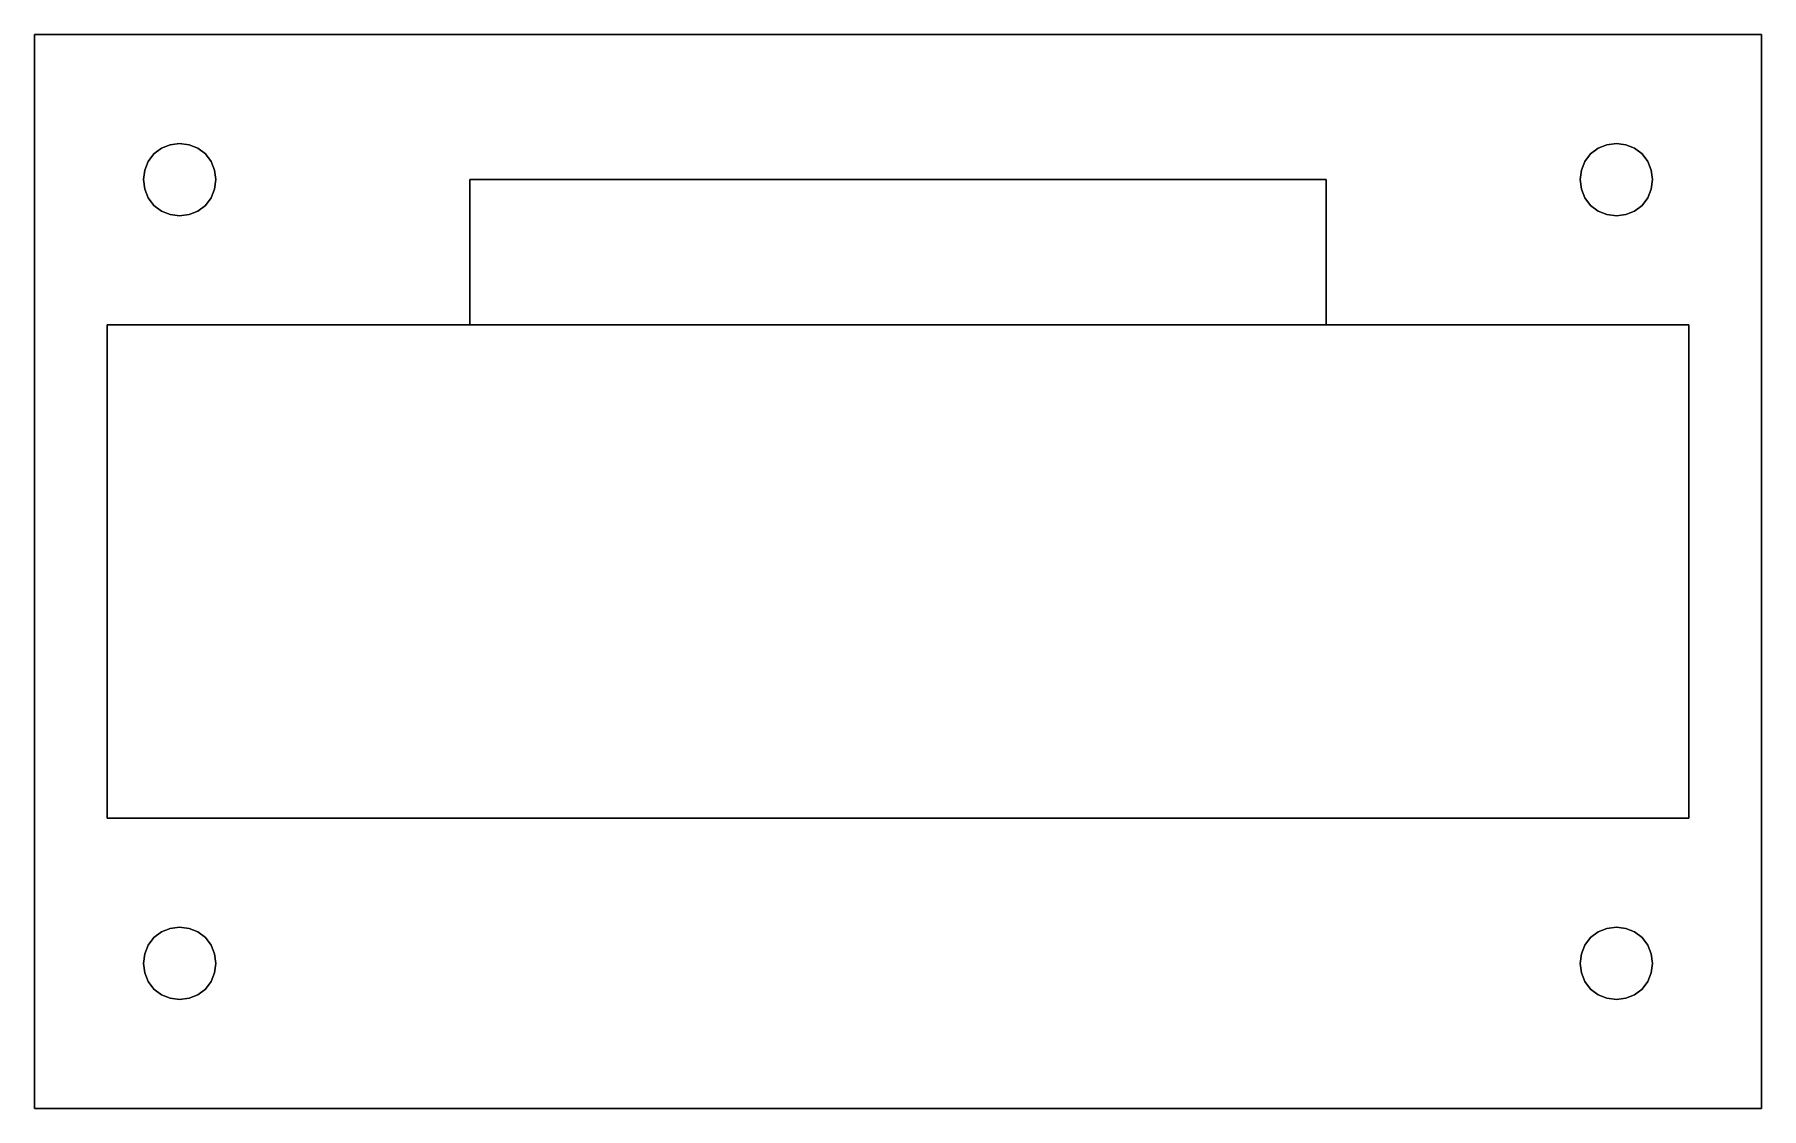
# Model space of a CAD drawing. Header units: metres. Extents: x 0 to 119, y 0 to 74.
import ezdxf

# ---------------------------------------------------------------- set-up
doc = ezdxf.new("R2010")
doc.units = ezdxf.units.M

msp = doc.modelspace()

# ---------------------------------------------------------------- linework, layer by layer
at = {"layer": 'GROUP0'}
for points in [[(0, 0, 25), (0, 74, 25), (0, 74, 0), (0, 0, 0), (0, 0, 25)], [(0, 74, 25), (119, 74, 25), (119, 74, 0), (0, 74, 0), (0, 74, 25)], [(119, 0, 0), (0, 0, 0), (0, 74, 0), (119, 74, 0), (119, 0, 0)], [(119, 74, 25), (0, 74, 25), (0, 0, 25), (119, 0, 25), (119, 74, 25)], [(119, 74, 25), (119, 0, 25), (119, 0, 0), (119, 74, 0), (119, 74, 25)], [(7.59, 64.65, 0), (7.5, 64, 0), (7.59, 63.35, 0), (7.83, 62.75, 0), (8.23, 62.23, 0), (8.75, 61.83, 0), (9.35, 61.59, 0), (10, 61.5, 0), (10.65, 61.59, 0), (11.25, 61.83, 0), (11.77, 62.23, 0), (12.17, 62.75, 0), (12.41, 63.35, 0), (12.5, 64, 0), (12.41, 64.65, 0), (12.17, 65.25, 0), (11.77, 65.77, 0), (11.25, 66.17, 0), (10.65, 66.41, 0), (10, 66.5, 0), (9.35, 66.41, 0), (8.75, 66.17, 0), (8.23, 65.77, 0), (7.83, 65.25, 0), (7.59, 64.65, 0)], [(10, 66.5, 25), (10.65, 66.41, 25), (11.25, 66.17, 25), (11.77, 65.77, 25), (12.17, 65.25, 25), (12.41, 64.65, 25), (12.5, 64, 25), (12.41, 63.35, 25), (12.17, 62.75, 25), (11.77, 62.23, 25), (11.25, 61.83, 25), (10.65, 61.59, 25), (10, 61.5, 25), (9.35, 61.59, 25), (8.75, 61.83, 25), (8.23, 62.23, 25), (7.83, 62.75, 25), (7.59, 63.35, 25), (7.5, 64, 25), (7.59, 64.65, 25), (7.83, 65.25, 25), (8.23, 65.77, 25), (8.75, 66.17, 25), (9.35, 66.41, 25), (10, 66.5, 25)], [(7.83, 65.25, 0), (8.23, 65.77, 0), (8.23, 65.77, 25), (7.83, 65.25, 25), (7.83, 65.25, 0)], [(8.23, 65.77, 0), (8.75, 66.17, 0), (8.75, 66.17, 25), (8.23, 65.77, 25), (8.23, 65.77, 0)], [(8.75, 66.17, 0), (9.35, 66.41, 0), (9.35, 66.41, 25), (8.75, 66.17, 25), (8.75, 66.17, 0)], [(9.35, 66.41, 0), (10, 66.5, 0), (10, 66.5, 25), (9.35, 66.41, 25), (9.35, 66.41, 0)], [(10, 66.5, 0), (10.65, 66.41, 0), (10.65, 66.41, 25), (10, 66.5, 25), (10, 66.5, 0)], [(10.65, 66.41, 0), (11.25, 66.17, 0), (11.25, 66.17, 25), (10.65, 66.41, 25), (10.65, 66.41, 0)], [(11.25, 66.17, 0), (11.77, 65.77, 0), (11.77, 65.77, 25), (11.25, 66.17, 25), (11.25, 66.17, 0)], [(11.77, 65.77, 0), (12.17, 65.25, 0), (12.17, 65.25, 25), (11.77, 65.77, 25), (11.77, 65.77, 0)], [(106.59, 64.65, 0), (106.5, 64, 0), (106.59, 63.35, 0), (106.83, 62.75, 0), (107.23, 62.23, 0), (107.75, 61.83, 0), (108.35, 61.59, 0), (109, 61.5, 0), (109.65, 61.59, 0), (110.25, 61.83, 0), (110.77, 62.23, 0), (111.17, 62.75, 0), (111.41, 63.35, 0), (111.5, 64, 0), (111.41, 64.65, 0), (111.17, 65.25, 0), (110.77, 65.77, 0), (110.25, 66.17, 0), (109.65, 66.41, 0), (109, 66.5, 0), (108.35, 66.41, 0), (107.75, 66.17, 0), (107.23, 65.77, 0), (106.83, 65.25, 0), (106.59, 64.65, 0)], [(109.65, 61.59, 25), (109, 61.5, 25), (108.35, 61.59, 25), (107.75, 61.83, 25), (107.23, 62.23, 25), (106.83, 62.75, 25), (106.59, 63.35, 25), (106.5, 64, 25), (106.59, 64.65, 25), (106.83, 65.25, 25), (107.23, 65.77, 25), (107.75, 66.17, 25), (108.35, 66.41, 25), (109, 66.5, 25), (109.65, 66.41, 25), (110.25, 66.17, 25), (110.77, 65.77, 25), (111.17, 65.25, 25), (111.41, 64.65, 25), (111.5, 64, 25), (111.41, 63.35, 25), (111.17, 62.75, 25), (110.77, 62.23, 25), (110.25, 61.83, 25), (109.65, 61.59, 25)], [(106.83, 65.25, 0), (107.23, 65.77, 0), (107.23, 65.77, 25), (106.83, 65.25, 25), (106.83, 65.25, 0)], [(107.23, 65.77, 0), (107.75, 66.17, 0), (107.75, 66.17, 25), (107.23, 65.77, 25), (107.23, 65.77, 0)], [(107.75, 66.17, 0), (108.35, 66.41, 0), (108.35, 66.41, 25), (107.75, 66.17, 25), (107.75, 66.17, 0)], [(108.35, 66.41, 0), (109, 66.5, 0), (109, 66.5, 25), (108.35, 66.41, 25), (108.35, 66.41, 0)], [(109, 66.5, 0), (109.65, 66.41, 0), (109.65, 66.41, 25), (109, 66.5, 25), (109, 66.5, 0)], [(109.65, 66.41, 0), (110.25, 66.17, 0), (110.25, 66.17, 25), (109.65, 66.41, 25), (109.65, 66.41, 0)], [(110.25, 66.17, 0), (110.77, 65.77, 0), (110.77, 65.77, 25), (110.25, 66.17, 25), (110.25, 66.17, 0)], [(110.77, 65.77, 0), (111.17, 65.25, 0), (111.17, 65.25, 25), (110.77, 65.77, 25), (110.77, 65.77, 0)], [(7.5, 64, 0), (7.59, 64.65, 0), (7.59, 64.65, 25), (7.5, 64, 25), (7.5, 64, 0)], [(7.59, 64.65, 0), (7.83, 65.25, 0), (7.83, 65.25, 25), (7.59, 64.65, 25), (7.59, 64.65, 0)], [(12.17, 65.25, 0), (12.41, 64.65, 0), (12.41, 64.65, 25), (12.17, 65.25, 25), (12.17, 65.25, 0)], [(12.41, 64.65, 0), (12.5, 64, 0), (12.5, 64, 25), (12.41, 64.65, 25), (12.41, 64.65, 0)], [(106.5, 64, 0), (106.59, 64.65, 0), (106.59, 64.65, 25), (106.5, 64, 25), (106.5, 64, 0)], [(106.59, 64.65, 0), (106.83, 65.25, 0), (106.83, 65.25, 25), (106.59, 64.65, 25), (106.59, 64.65, 0)], [(111.17, 65.25, 0), (111.41, 64.65, 0), (111.41, 64.65, 25), (111.17, 65.25, 25), (111.17, 65.25, 0)], [(111.41, 64.65, 0), (111.5, 64, 0), (111.5, 64, 25), (111.41, 64.65, 25), (111.41, 64.65, 0)], [(5, 54, 25), (30, 54, 25), (30, 64, 25), (89, 64, 25), (89, 54, 25), (114, 54, 25), (114, 20, 25), (5, 20, 25), (5, 54, 25)], [(7.59, 63.35, 0), (7.5, 64, 0), (7.5, 64, 25), (7.59, 63.35, 25), (7.59, 63.35, 0)], [(7.83, 62.75, 0), (7.59, 63.35, 0), (7.59, 63.35, 25), (7.83, 62.75, 25), (7.83, 62.75, 0)], [(12.41, 63.35, 0), (12.17, 62.75, 0), (12.17, 62.75, 25), (12.41, 63.35, 25), (12.41, 63.35, 0)], [(12.5, 64, 0), (12.41, 63.35, 0), (12.41, 63.35, 25), (12.5, 64, 25), (12.5, 64, 0)], [(30, 54, 20), (89, 54, 20), (89, 64, 20), (30, 64, 20), (30, 54, 20)], [(89, 64, 25), (30, 64, 25), (30, 64, 20), (89, 64, 20), (89, 64, 25)], [(30, 64, 25), (30, 54, 25), (30, 54, 20), (30, 64, 20), (30, 64, 25)], [(89, 54, 25), (89, 64, 25), (89, 64, 20), (89, 54, 20), (89, 54, 25)], [(106.59, 63.35, 0), (106.5, 64, 0), (106.5, 64, 25), (106.59, 63.35, 25), (106.59, 63.35, 0)], [(106.83, 62.75, 0), (106.59, 63.35, 0), (106.59, 63.35, 25), (106.83, 62.75, 25), (106.83, 62.75, 0)], [(111.41, 63.35, 0), (111.17, 62.75, 0), (111.17, 62.75, 25), (111.41, 63.35, 25), (111.41, 63.35, 0)], [(111.5, 64, 0), (111.41, 63.35, 0), (111.41, 63.35, 25), (111.5, 64, 25), (111.5, 64, 0)], [(8.23, 62.23, 0), (7.83, 62.75, 0), (7.83, 62.75, 25), (8.23, 62.23, 25), (8.23, 62.23, 0)], [(8.75, 61.83, 0), (8.23, 62.23, 0), (8.23, 62.23, 25), (8.75, 61.83, 25), (8.75, 61.83, 0)], [(11.77, 62.23, 0), (11.25, 61.83, 0), (11.25, 61.83, 25), (11.77, 62.23, 25), (11.77, 62.23, 0)], [(12.17, 62.75, 0), (11.77, 62.23, 0), (11.77, 62.23, 25), (12.17, 62.75, 25), (12.17, 62.75, 0)], [(107.23, 62.23, 0), (106.83, 62.75, 0), (106.83, 62.75, 25), (107.23, 62.23, 25), (107.23, 62.23, 0)], [(107.75, 61.83, 0), (107.23, 62.23, 0), (107.23, 62.23, 25), (107.75, 61.83, 25), (107.75, 61.83, 0)], [(110.77, 62.23, 0), (110.25, 61.83, 0), (110.25, 61.83, 25), (110.77, 62.23, 25), (110.77, 62.23, 0)], [(111.17, 62.75, 0), (110.77, 62.23, 0), (110.77, 62.23, 25), (111.17, 62.75, 25), (111.17, 62.75, 0)], [(9.35, 61.59, 0), (8.75, 61.83, 0), (8.75, 61.83, 25), (9.35, 61.59, 25), (9.35, 61.59, 0)], [(10, 61.5, 0), (9.35, 61.59, 0), (9.35, 61.59, 25), (10, 61.5, 25), (10, 61.5, 0)], [(10.65, 61.59, 0), (10, 61.5, 0), (10, 61.5, 25), (10.65, 61.59, 25), (10.65, 61.59, 0)], [(11.25, 61.83, 0), (10.65, 61.59, 0), (10.65, 61.59, 25), (11.25, 61.83, 25), (11.25, 61.83, 0)], [(108.35, 61.59, 0), (107.75, 61.83, 0), (107.75, 61.83, 25), (108.35, 61.59, 25), (108.35, 61.59, 0)], [(109, 61.5, 0), (108.35, 61.59, 0), (108.35, 61.59, 25), (109, 61.5, 25), (109, 61.5, 0)], [(109.65, 61.59, 0), (109, 61.5, 0), (109, 61.5, 25), (109.65, 61.59, 25), (109.65, 61.59, 0)], [(110.25, 61.83, 0), (109.65, 61.59, 0), (109.65, 61.59, 25), (110.25, 61.83, 25), (110.25, 61.83, 0)], [(5, 20, 5), (5, 54, 5), (5, 54, 25), (5, 20, 25), (5, 20, 5)], [(114, 20, 5), (114, 54, 5), (5, 54, 5), (5, 20, 5), (114, 20, 5)], [(30, 54, 25), (5, 54, 25), (5, 54, 5), (114, 54, 5), (114, 54, 25), (89, 54, 25), (89, 54, 20), (30, 54, 20), (30, 54, 25)], [(114, 20, 25), (114, 54, 25), (114, 54, 5), (114, 20, 5), (114, 20, 25)], [(114, 20, 5), (5, 20, 5), (5, 20, 25), (114, 20, 25), (114, 20, 5)], [(10.65, 7.59, 0), (11.25, 7.83, 0), (11.77, 8.23, 0), (12.17, 8.75, 0), (12.41, 9.35, 0), (12.5, 10, 0), (12.41, 10.65, 0), (12.17, 11.25, 0), (11.77, 11.77, 0), (11.25, 12.17, 0), (10.65, 12.41, 0), (10, 12.5, 0), (9.35, 12.41, 0), (8.75, 12.17, 0), (8.23, 11.77, 0), (7.83, 11.25, 0), (7.59, 10.65, 0), (7.5, 10, 0), (7.59, 9.35, 0), (7.83, 8.75, 0), (8.23, 8.23, 0), (8.75, 7.83, 0), (9.35, 7.59, 0), (10, 7.5, 0), (10.65, 7.59, 0)], [(11.25, 12.17, 25), (11.77, 11.77, 25), (12.17, 11.25, 25), (12.41, 10.65, 25), (12.5, 10, 25), (12.41, 9.35, 25), (12.17, 8.75, 25), (11.77, 8.23, 25), (11.25, 7.83, 25), (10.65, 7.59, 25), (10, 7.5, 25), (9.35, 7.59, 25), (8.75, 7.83, 25), (8.23, 8.23, 25), (7.83, 8.75, 25), (7.59, 9.35, 25), (7.5, 10, 25), (7.59, 10.65, 25), (7.83, 11.25, 25), (8.23, 11.77, 25), (8.75, 12.17, 25), (9.35, 12.41, 25), (10, 12.5, 25), (10.65, 12.41, 25), (11.25, 12.17, 25)], [(8.23, 11.77, 0), (8.75, 12.17, 0), (8.75, 12.17, 25), (8.23, 11.77, 25), (8.23, 11.77, 0)], [(8.75, 12.17, 0), (9.35, 12.41, 0), (9.35, 12.41, 25), (8.75, 12.17, 25), (8.75, 12.17, 0)], [(9.35, 12.41, 0), (10, 12.5, 0), (10, 12.5, 25), (9.35, 12.41, 25), (9.35, 12.41, 0)], [(10, 12.5, 0), (10.65, 12.41, 0), (10.65, 12.41, 25), (10, 12.5, 25), (10, 12.5, 0)], [(10.65, 12.41, 0), (11.25, 12.17, 0), (11.25, 12.17, 25), (10.65, 12.41, 25), (10.65, 12.41, 0)], [(11.25, 12.17, 0), (11.77, 11.77, 0), (11.77, 11.77, 25), (11.25, 12.17, 25), (11.25, 12.17, 0)], [(106.59, 10.65, 0), (106.5, 10, 0), (106.59, 9.35, 0), (106.83, 8.75, 0), (107.23, 8.23, 0), (107.75, 7.83, 0), (108.35, 7.59, 0), (109, 7.5, 0), (109.65, 7.59, 0), (110.25, 7.83, 0), (110.77, 8.23, 0), (111.17, 8.75, 0), (111.41, 9.35, 0), (111.5, 10, 0), (111.41, 10.65, 0), (111.17, 11.25, 0), (110.77, 11.77, 0), (110.25, 12.17, 0), (109.65, 12.41, 0), (109, 12.5, 0), (108.35, 12.41, 0), (107.75, 12.17, 0), (107.23, 11.77, 0), (106.83, 11.25, 0), (106.59, 10.65, 0)], [(110.25, 12.17, 25), (110.77, 11.77, 25), (111.17, 11.25, 25), (111.41, 10.65, 25), (111.5, 10, 25), (111.41, 9.35, 25), (111.17, 8.75, 25), (110.77, 8.23, 25), (110.25, 7.83, 25), (109.65, 7.59, 25), (109, 7.5, 25), (108.35, 7.59, 25), (107.75, 7.83, 25), (107.23, 8.23, 25), (106.83, 8.75, 25), (106.59, 9.35, 25), (106.5, 10, 25), (106.59, 10.65, 25), (106.83, 11.25, 25), (107.23, 11.77, 25), (107.75, 12.17, 25), (108.35, 12.41, 25), (109, 12.5, 25), (109.65, 12.41, 25), (110.25, 12.17, 25)], [(107.23, 11.77, 0), (107.75, 12.17, 0), (107.75, 12.17, 25), (107.23, 11.77, 25), (107.23, 11.77, 0)], [(107.75, 12.17, 0), (108.35, 12.41, 0), (108.35, 12.41, 25), (107.75, 12.17, 25), (107.75, 12.17, 0)], [(108.35, 12.41, 0), (109, 12.5, 0), (109, 12.5, 25), (108.35, 12.41, 25), (108.35, 12.41, 0)], [(109, 12.5, 0), (109.65, 12.41, 0), (109.65, 12.41, 25), (109, 12.5, 25), (109, 12.5, 0)], [(109.65, 12.41, 0), (110.25, 12.17, 0), (110.25, 12.17, 25), (109.65, 12.41, 25), (109.65, 12.41, 0)], [(110.25, 12.17, 0), (110.77, 11.77, 0), (110.77, 11.77, 25), (110.25, 12.17, 25), (110.25, 12.17, 0)], [(7.59, 10.65, 0), (7.83, 11.25, 0), (7.83, 11.25, 25), (7.59, 10.65, 25), (7.59, 10.65, 0)], [(7.83, 11.25, 0), (8.23, 11.77, 0), (8.23, 11.77, 25), (7.83, 11.25, 25), (7.83, 11.25, 0)], [(11.77, 11.77, 0), (12.17, 11.25, 0), (12.17, 11.25, 25), (11.77, 11.77, 25), (11.77, 11.77, 0)], [(12.17, 11.25, 0), (12.41, 10.65, 0), (12.41, 10.65, 25), (12.17, 11.25, 25), (12.17, 11.25, 0)], [(106.59, 10.65, 0), (106.83, 11.25, 0), (106.83, 11.25, 25), (106.59, 10.65, 25), (106.59, 10.65, 0)], [(106.83, 11.25, 0), (107.23, 11.77, 0), (107.23, 11.77, 25), (106.83, 11.25, 25), (106.83, 11.25, 0)], [(110.77, 11.77, 0), (111.17, 11.25, 0), (111.17, 11.25, 25), (110.77, 11.77, 25), (110.77, 11.77, 0)], [(111.17, 11.25, 0), (111.41, 10.65, 0), (111.41, 10.65, 25), (111.17, 11.25, 25), (111.17, 11.25, 0)], [(7.5, 10, 0), (7.59, 10.65, 0), (7.59, 10.65, 25), (7.5, 10, 25), (7.5, 10, 0)], [(7.59, 9.35, 0), (7.5, 10, 0), (7.5, 10, 25), (7.59, 9.35, 25), (7.59, 9.35, 0)], [(12.41, 10.65, 0), (12.5, 10, 0), (12.5, 10, 25), (12.41, 10.65, 25), (12.41, 10.65, 0)], [(12.5, 10, 0), (12.41, 9.35, 0), (12.41, 9.35, 25), (12.5, 10, 25), (12.5, 10, 0)], [(106.5, 10, 0), (106.59, 10.65, 0), (106.59, 10.65, 25), (106.5, 10, 25), (106.5, 10, 0)], [(106.59, 9.35, 0), (106.5, 10, 0), (106.5, 10, 25), (106.59, 9.35, 25), (106.59, 9.35, 0)], [(111.41, 10.65, 0), (111.5, 10, 0), (111.5, 10, 25), (111.41, 10.65, 25), (111.41, 10.65, 0)], [(111.5, 10, 0), (111.41, 9.35, 0), (111.41, 9.35, 25), (111.5, 10, 25), (111.5, 10, 0)], [(7.83, 8.75, 0), (7.59, 9.35, 0), (7.59, 9.35, 25), (7.83, 8.75, 25), (7.83, 8.75, 0)], [(8.23, 8.23, 0), (7.83, 8.75, 0), (7.83, 8.75, 25), (8.23, 8.23, 25), (8.23, 8.23, 0)], [(12.17, 8.75, 0), (11.77, 8.23, 0), (11.77, 8.23, 25), (12.17, 8.75, 25), (12.17, 8.75, 0)], [(12.41, 9.35, 0), (12.17, 8.75, 0), (12.17, 8.75, 25), (12.41, 9.35, 25), (12.41, 9.35, 0)], [(106.83, 8.75, 0), (106.59, 9.35, 0), (106.59, 9.35, 25), (106.83, 8.75, 25), (106.83, 8.75, 0)], [(107.23, 8.23, 0), (106.83, 8.75, 0), (106.83, 8.75, 25), (107.23, 8.23, 25), (107.23, 8.23, 0)], [(111.17, 8.75, 0), (110.77, 8.23, 0), (110.77, 8.23, 25), (111.17, 8.75, 25), (111.17, 8.75, 0)], [(111.41, 9.35, 0), (111.17, 8.75, 0), (111.17, 8.75, 25), (111.41, 9.35, 25), (111.41, 9.35, 0)], [(8.75, 7.83, 0), (8.23, 8.23, 0), (8.23, 8.23, 25), (8.75, 7.83, 25), (8.75, 7.83, 0)], [(9.35, 7.59, 0), (8.75, 7.83, 0), (8.75, 7.83, 25), (9.35, 7.59, 25), (9.35, 7.59, 0)], [(10, 7.5, 0), (9.35, 7.59, 0), (9.35, 7.59, 25), (10, 7.5, 25), (10, 7.5, 0)], [(10.65, 7.59, 0), (10, 7.5, 0), (10, 7.5, 25), (10.65, 7.59, 25), (10.65, 7.59, 0)], [(11.25, 7.83, 0), (10.65, 7.59, 0), (10.65, 7.59, 25), (11.25, 7.83, 25), (11.25, 7.83, 0)], [(11.77, 8.23, 0), (11.25, 7.83, 0), (11.25, 7.83, 25), (11.77, 8.23, 25), (11.77, 8.23, 0)], [(107.75, 7.83, 0), (107.23, 8.23, 0), (107.23, 8.23, 25), (107.75, 7.83, 25), (107.75, 7.83, 0)], [(108.35, 7.59, 0), (107.75, 7.83, 0), (107.75, 7.83, 25), (108.35, 7.59, 25), (108.35, 7.59, 0)], [(109, 7.5, 0), (108.35, 7.59, 0), (108.35, 7.59, 25), (109, 7.5, 25), (109, 7.5, 0)], [(109.65, 7.59, 0), (109, 7.5, 0), (109, 7.5, 25), (109.65, 7.59, 25), (109.65, 7.59, 0)], [(110.25, 7.83, 0), (109.65, 7.59, 0), (109.65, 7.59, 25), (110.25, 7.83, 25), (110.25, 7.83, 0)], [(110.77, 8.23, 0), (110.25, 7.83, 0), (110.25, 7.83, 25), (110.77, 8.23, 25), (110.77, 8.23, 0)], [(119, 0, 25), (0, 0, 25), (0, 0, 0), (119, 0, 0), (119, 0, 25)]]:
    msp.add_polyline3d(points, dxfattribs=at)

doc.saveas('drawing.dxf')
